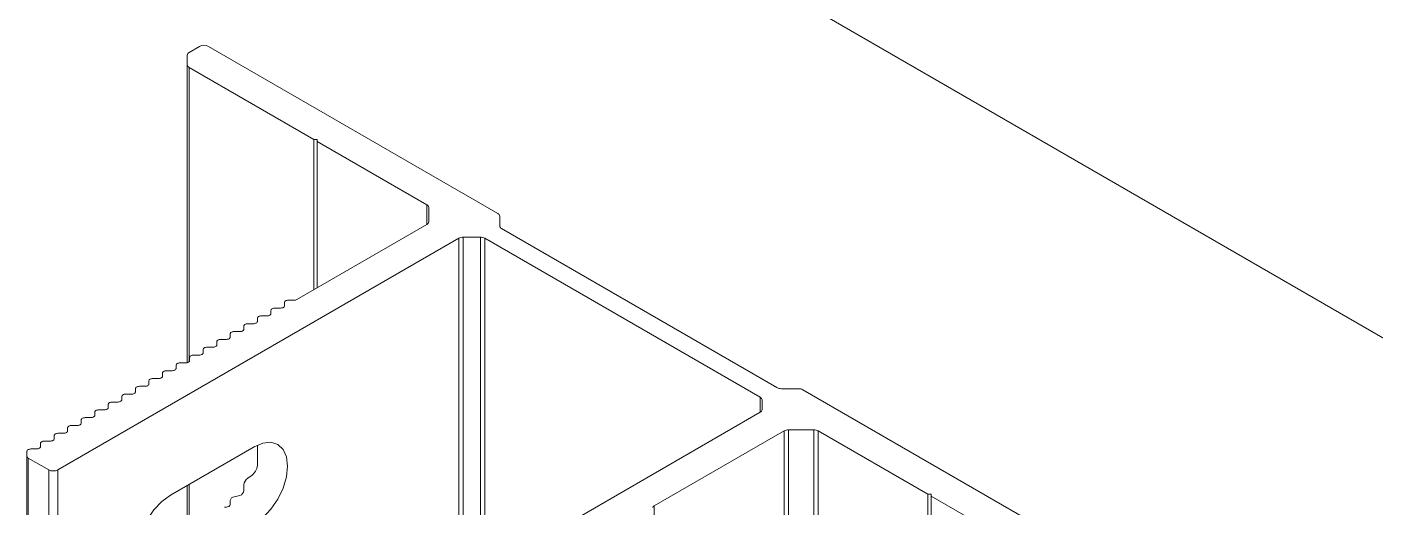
# Model space of a CAD drawing. Header units: millimetres. Extents: x 39 to 459, y 26 to 647.
# Drawn here: x 79.14 to 81.702, y 261.041 to 261.953 of the extents above; entities that cross this region are included whole.
import ezdxf

# ---------------------------------------------------------------- set-up
doc = ezdxf.new("R2010")
doc.units = ezdxf.units.MM
doc.layers.add('ANTET', color=7, linetype='Continuous')

# ---------------------------------------------------------------- blocks, each defined once
blk = doc.blocks.new('Griyaj Montajı')
at = {"color": 7, "linetype": 'Continuous', "lineweight": 15}
for p, q in [((11080.9452, 2143.6646), (11047.0041, 2163.2584)), ((11062.3996, 2153.5776), (11062.3996, 2153.5963)), ((11062.4031, 2153.6012), (11062.4229, 2153.6127)), ((11062.9901, 2153.2951), (11062.4399, 2153.6127)), ((11062.3996, 2153.5776), (11062.3996, 2153.0118)), ((11062.6404, 2153.4357), (11062.4031, 2153.5727)), ((11062.6467, 2153.4357), (11062.6404, 2153.4357)), ((11062.6404, 2153.4357), (11062.6404, 2153.1504)), ((11062.6467, 2153.4357), (11062.6467, 2153.432)), ((11062.8551, 2153.3118), (11062.6467, 2153.432)), ((11062.6467, 2153.432), (11062.6467, 2153.154)), ((11062.8586, 2153.2792), (11062.8586, 2153.3069)), ((11062.9936, 2153.2902), (11062.9936, 2153.2714)), ((11062.8551, 2153.2743), (11062.6081, 2153.1317)), ((11062.9971, 2153.2665), (11063.5204, 2152.9644)), ((11062.9158, 2153.2481), (11062.1535, 2152.8081)), ((11062.9568, 2153.2502), (11062.9243, 2153.2502)), ((11062.9653, 2153.2481), (11063.4886, 2152.946)), ((11062.592, 2153.1304), (11062.6028, 2153.1304)), ((11062.5587, 2153.105), (11062.5587, 2153.1112)), ((11062.5662, 2153.1156), (11062.577, 2153.1156)), ((11062.5845, 2153.1199), (11062.5845, 2153.1261)), ((11062.5072, 2153.0753), (11062.5072, 2153.0815)), ((11062.5147, 2153.0858), (11062.5255, 2153.0858)), ((11062.533, 2153.0902), (11062.533, 2153.0964)), ((11062.5405, 2153.1007), (11062.5512, 2153.1007)), ((11062.4557, 2153.0456), (11062.4557, 2153.0518)), ((11062.4632, 2153.0561), (11062.474, 2153.0561)), ((11062.4815, 2153.0604), (11062.4815, 2153.0666)), ((11062.489, 2153.071), (11062.4997, 2153.071)), ((11062.4117, 2153.0264), (11062.4225, 2153.0264)), ((11062.43, 2153.0307), (11062.43, 2153.0369)), ((11062.4375, 2153.0412), (11062.4482, 2153.0412)), ((11062.3784, 2153.0009), (11062.3784, 2153.0072)), ((11062.3859, 2153.0115), (11062.3967, 2153.0115)), ((11062.4042, 2153.0158), (11062.4042, 2153.022)), ((11062.3269, 2152.9712), (11062.3269, 2152.9774)), ((11062.3344, 2152.9817), (11062.3452, 2152.9817)), ((11062.3527, 2152.9861), (11062.3527, 2152.9923)), ((11062.3602, 2152.9966), (11062.3709, 2152.9966)), ((11062.2829, 2152.952), (11062.2937, 2152.952)), ((11062.3012, 2152.9563), (11062.3012, 2152.9625)), ((11062.3087, 2152.9669), (11062.3194, 2152.9669)), ((11063.5614, 2152.9624), (11063.5289, 2152.9624)), ((11063.5698, 2152.9604), (11064.12, 2152.6428)), ((11062.2497, 2152.9266), (11062.2497, 2152.9328)), ((11062.2572, 2152.9371), (11062.2679, 2152.9371)), ((11062.2754, 2152.9415), (11062.2754, 2152.9477)), ((11063.4921, 2152.9411), (11063.4921, 2152.9224)), ((11062.1981, 2152.8969), (11062.1981, 2152.9031)), ((11062.2056, 2152.9074), (11062.2164, 2152.9074)), ((11062.2239, 2152.9117), (11062.2239, 2152.9179)), ((11062.2314, 2152.9223), (11062.2422, 2152.9223)), ((11063.4886, 2152.9175), (11062.7263, 2152.4774)), ((11062.1466, 2152.8671), (11062.1466, 2152.8733)), ((11062.1541, 2152.8777), (11062.1649, 2152.8777)), ((11062.1724, 2152.882), (11062.1724, 2152.8882)), ((11062.1799, 2152.8925), (11062.1906, 2152.8925)), ((11063.5339, 2152.8824), (11063.2869, 2152.7398)), ((11063.5339, 2152.8824), (11063.5339, 2151.9026)), ((11063.5424, 2152.8844), (11063.5903, 2152.8844)), ((11063.5424, 2152.8844), (11063.5424, 2151.9046)), ((11063.5903, 2152.8844), (11063.5903, 2151.9046)), ((11063.5988, 2152.8824), (11063.8071, 2152.7622)), ((11063.5988, 2152.8824), (11063.5988, 2151.9026)), ((11062.1026, 2152.8479), (11062.1134, 2152.8479)), ((11062.1209, 2152.8523), (11062.1209, 2152.8585)), ((11062.1284, 2152.8628), (11062.1391, 2152.8628)), ((11062.5269, 2152.8521), (11062.3678, 2152.7603)), ((11062.0951, 2152.8338), (11062.0951, 2152.8436)), ((11062.0951, 2152.8338), (11062.0951, 2151.8539)), ((11062.1366, 2152.8081), (11062.0973, 2152.8307)), ((11062.0973, 2152.8307), (11062.0973, 2151.8509)), ((11062.1366, 2152.8081), (11062.1366, 2151.8282)), ((11062.1535, 2152.8081), (11062.1535, 2151.8282)), ((11062.3996, 2152.7787), (11062.3996, 2152.6934)), ((11063.8135, 2152.7622), (11063.8071, 2152.7622)), ((11063.8071, 2152.7622), (11063.8071, 2152.3396)), ((11063.8135, 2152.7622), (11063.8135, 2152.7585)), ((11063.8135, 2152.7585), (11064.0507, 2152.6215)), ((11063.8135, 2152.7585), (11063.8135, 2152.3359)), ((11063.2869, 2152.7398), (11063.2869, 2151.76))]:
    blk.add_line(p, q, dxfattribs=at)
at = {"color": 8, "linetype": 'Continuous', "lineweight": 15}
for p, q in [((11062.4031, 2153.5727), (11062.4031, 2153.0136)), ((11062.8551, 2153.3118), (11062.8551, 2153.2743)), ((11062.9158, 2153.2481), (11062.9158, 2152.5868)), ((11062.9243, 2153.2502), (11062.9243, 2152.5917)), ((11062.9568, 2153.2502), (11062.9568, 2152.6105)), ((11062.9653, 2153.2481), (11062.9653, 2152.6154)), ((11063.4886, 2152.946), (11063.4886, 2152.9175)), ((11062.4031, 2152.7807), (11062.4031, 2152.6951))]:
    blk.add_line(p, q, dxfattribs=at)
at = {"color": 7, "linetype": 'Continuous', "lineweight": 15, "flags": 128}
for points in [[(11062.5845, 2153.1261), (11062.5846, 2153.127), (11062.5851, 2153.1278), (11062.5858, 2153.1285), (11062.5867, 2153.1292), (11062.5878, 2153.1297), (11062.5891, 2153.1301), (11062.5905, 2153.1304), (11062.592, 2153.1304)], [(11062.5512, 2153.1007), (11062.5527, 2153.1008), (11062.5541, 2153.101), (11062.5554, 2153.1014), (11062.5566, 2153.102), (11062.5575, 2153.1026), (11062.5582, 2153.1034), (11062.5586, 2153.1042), (11062.5587, 2153.105)], [(11062.5587, 2153.1112), (11062.5589, 2153.1121), (11062.5593, 2153.1129), (11062.56, 2153.1136), (11062.5609, 2153.1143), (11062.5621, 2153.1148), (11062.5634, 2153.1152), (11062.5648, 2153.1155), (11062.5662, 2153.1156)], [(11062.577, 2153.1156), (11062.5785, 2153.1157), (11062.5799, 2153.1159), (11062.5812, 2153.1163), (11062.5823, 2153.1168), (11062.5832, 2153.1175), (11062.5839, 2153.1182), (11062.5844, 2153.1191), (11062.5845, 2153.1199)], [(11062.5072, 2153.0815), (11062.5074, 2153.0823), (11062.5078, 2153.0832), (11062.5085, 2153.0839), (11062.5094, 2153.0846), (11062.5106, 2153.0851), (11062.5119, 2153.0855), (11062.5133, 2153.0858), (11062.5147, 2153.0858)], [(11062.5255, 2153.0858), (11062.527, 2153.0859), (11062.5284, 2153.0862), (11062.5297, 2153.0866), (11062.5308, 2153.0871), (11062.5317, 2153.0878), (11062.5324, 2153.0885), (11062.5328, 2153.0893), (11062.533, 2153.0902)], [(11062.533, 2153.0964), (11062.5331, 2153.0972), (11062.5336, 2153.098), (11062.5343, 2153.0988), (11062.5352, 2153.0994), (11062.5363, 2153.1), (11062.5376, 2153.1004), (11062.539, 2153.1006), (11062.5405, 2153.1007)], [(11062.4557, 2153.0518), (11062.4559, 2153.0526), (11062.4563, 2153.0534), (11062.457, 2153.0542), (11062.4579, 2153.0548), (11062.4591, 2153.0554), (11062.4603, 2153.0558), (11062.4618, 2153.056), (11062.4632, 2153.0561)], [(11062.474, 2153.0561), (11062.4754, 2153.0562), (11062.4768, 2153.0564), (11062.4781, 2153.0568), (11062.4793, 2153.0574), (11062.4802, 2153.058), (11062.4809, 2153.0588), (11062.4813, 2153.0596), (11062.4815, 2153.0604)], [(11062.4815, 2153.0666), (11062.4816, 2153.0675), (11062.482, 2153.0683), (11062.4827, 2153.069), (11062.4837, 2153.0697), (11062.4848, 2153.0702), (11062.4861, 2153.0706), (11062.4875, 2153.0709), (11062.489, 2153.071)], [(11062.4997, 2153.071), (11062.5012, 2153.071), (11062.5026, 2153.0713), (11062.5039, 2153.0717), (11062.505, 2153.0722), (11062.506, 2153.0729), (11062.5067, 2153.0736), (11062.5071, 2153.0744), (11062.5072, 2153.0753)], [(11062.4042, 2153.022), (11062.4043, 2153.0229), (11062.4048, 2153.0237), (11062.4055, 2153.0244), (11062.4064, 2153.0251), (11062.4075, 2153.0256), (11062.4088, 2153.026), (11062.4102, 2153.0263), (11062.4117, 2153.0264)], [(11062.4225, 2153.0264), (11062.4239, 2153.0264), (11062.4253, 2153.0267), (11062.4266, 2153.0271), (11062.4278, 2153.0276), (11062.4287, 2153.0283), (11062.4294, 2153.029), (11062.4298, 2153.0298), (11062.43, 2153.0307)], [(11062.43, 2153.0369), (11062.4301, 2153.0377), (11062.4305, 2153.0386), (11062.4312, 2153.0393), (11062.4322, 2153.04), (11062.4333, 2153.0405), (11062.4346, 2153.0409), (11062.436, 2153.0411), (11062.4375, 2153.0412)], [(11062.4482, 2153.0412), (11062.4497, 2153.0413), (11062.4511, 2153.0416), (11062.4524, 2153.042), (11062.4535, 2153.0425), (11062.4545, 2153.0431), (11062.4551, 2153.0439), (11062.4556, 2153.0447), (11062.4557, 2153.0456)], [(11062.3709, 2152.9966), (11062.3724, 2152.9967), (11062.3738, 2152.9969), (11062.3751, 2152.9973), (11062.3762, 2152.9979), (11062.3772, 2152.9985), (11062.3779, 2152.9993), (11062.3783, 2153.0001), (11062.3784, 2153.0009)], [(11062.3784, 2153.0072), (11062.3786, 2153.008), (11062.379, 2153.0088), (11062.3797, 2153.0096), (11062.3806, 2153.0102), (11062.3818, 2153.0108), (11062.3831, 2153.0112), (11062.3845, 2153.0114), (11062.3859, 2153.0115)], [(11062.3967, 2153.0115), (11062.3982, 2153.0116), (11062.3996, 2153.0118), (11062.4009, 2153.0122), (11062.402, 2153.0128), (11062.4029, 2153.0134), (11062.4036, 2153.0142), (11062.4041, 2153.015), (11062.4042, 2153.0158)], [(11062.3269, 2152.9774), (11062.3271, 2152.9783), (11062.3275, 2152.9791), (11062.3282, 2152.9798), (11062.3291, 2152.9805), (11062.3303, 2152.981), (11062.3316, 2152.9814), (11062.333, 2152.9817), (11062.3344, 2152.9817)], [(11062.3452, 2152.9817), (11062.3467, 2152.9818), (11062.3481, 2152.9821), (11062.3494, 2152.9825), (11062.3505, 2152.983), (11062.3514, 2152.9837), (11062.3521, 2152.9844), (11062.3525, 2152.9852), (11062.3527, 2152.9861)], [(11062.3527, 2152.9923), (11062.3528, 2152.9931), (11062.3533, 2152.9939), (11062.354, 2152.9947), (11062.3549, 2152.9953), (11062.356, 2152.9959), (11062.3573, 2152.9963), (11062.3587, 2152.9965), (11062.3602, 2152.9966)], [(11062.2754, 2152.9477), (11062.2756, 2152.9485), (11062.276, 2152.9493), (11062.2767, 2152.9501), (11062.2776, 2152.9507), (11062.2788, 2152.9513), (11062.28, 2152.9517), (11062.2815, 2152.9519), (11062.2829, 2152.952)], [(11062.2937, 2152.952), (11062.2951, 2152.9521), (11062.2965, 2152.9523), (11062.2978, 2152.9527), (11062.299, 2152.9533), (11062.2999, 2152.9539), (11062.3006, 2152.9547), (11062.301, 2152.9555), (11062.3012, 2152.9563)], [(11062.3012, 2152.9625), (11062.3013, 2152.9634), (11062.3017, 2152.9642), (11062.3024, 2152.965), (11062.3034, 2152.9656), (11062.3045, 2152.9661), (11062.3058, 2152.9665), (11062.3072, 2152.9668), (11062.3087, 2152.9669)], [(11062.3194, 2152.9669), (11062.3209, 2152.967), (11062.3223, 2152.9672), (11062.3236, 2152.9676), (11062.3247, 2152.9681), (11062.3257, 2152.9688), (11062.3264, 2152.9696), (11062.3268, 2152.9704), (11062.3269, 2152.9712)], [(11062.2422, 2152.9223), (11062.2436, 2152.9224), (11062.245, 2152.9226), (11062.2463, 2152.923), (11062.2475, 2152.9235), (11062.2484, 2152.9242), (11062.2491, 2152.9249), (11062.2495, 2152.9258), (11062.2497, 2152.9266)], [(11062.2497, 2152.9328), (11062.2498, 2152.9337), (11062.2502, 2152.9345), (11062.2509, 2152.9352), (11062.2519, 2152.9359), (11062.253, 2152.9364), (11062.2543, 2152.9368), (11062.2557, 2152.9371), (11062.2572, 2152.9371)], [(11062.2679, 2152.9371), (11062.2694, 2152.9372), (11062.2708, 2152.9375), (11062.2721, 2152.9379), (11062.2732, 2152.9384), (11062.2742, 2152.9391), (11062.2748, 2152.9398), (11062.2753, 2152.9406), (11062.2754, 2152.9415)], [(11062.1981, 2152.9031), (11062.1983, 2152.9039), (11062.1987, 2152.9047), (11062.1994, 2152.9055), (11062.2003, 2152.9061), (11062.2015, 2152.9067), (11062.2028, 2152.9071), (11062.2042, 2152.9073), (11062.2056, 2152.9074)], [(11062.2164, 2152.9074), (11062.2179, 2152.9075), (11062.2193, 2152.9077), (11062.2206, 2152.9081), (11062.2217, 2152.9087), (11062.2226, 2152.9093), (11062.2233, 2152.9101), (11062.2238, 2152.9109), (11062.2239, 2152.9117)], [(11062.2239, 2152.9179), (11062.224, 2152.9188), (11062.2245, 2152.9196), (11062.2252, 2152.9203), (11062.2261, 2152.921), (11062.2272, 2152.9215), (11062.2285, 2152.9219), (11062.2299, 2152.9222), (11062.2314, 2152.9223)], [(11062.1466, 2152.8733), (11062.1468, 2152.8742), (11062.1472, 2152.875), (11062.1479, 2152.8757), (11062.1488, 2152.8764), (11062.15, 2152.8769), (11062.1513, 2152.8773), (11062.1527, 2152.8776), (11062.1541, 2152.8777)], [(11062.1649, 2152.8777), (11062.1664, 2152.8777), (11062.1678, 2152.878), (11062.1691, 2152.8784), (11062.1702, 2152.8789), (11062.1711, 2152.8796), (11062.1718, 2152.8803), (11062.1722, 2152.8811), (11062.1724, 2152.882)], [(11062.1724, 2152.8882), (11062.1725, 2152.889), (11062.173, 2152.8899), (11062.1737, 2152.8906), (11062.1746, 2152.8913), (11062.1757, 2152.8918), (11062.177, 2152.8922), (11062.1784, 2152.8924), (11062.1799, 2152.8925)], [(11062.1906, 2152.8925), (11062.1921, 2152.8926), (11062.1935, 2152.8929), (11062.1948, 2152.8933), (11062.1959, 2152.8938), (11062.1969, 2152.8945), (11062.1976, 2152.8952), (11062.198, 2152.896), (11062.1981, 2152.8969)], [(11062.0951, 2152.8436), (11062.0953, 2152.8444), (11062.0957, 2152.8453), (11062.0964, 2152.846), (11062.0973, 2152.8467), (11062.0984, 2152.8472), (11062.0997, 2152.8476), (11062.1012, 2152.8478), (11062.1026, 2152.8479)], [(11062.1134, 2152.8479), (11062.1148, 2152.848), (11062.1162, 2152.8483), (11062.1175, 2152.8487), (11062.1187, 2152.8492), (11062.1196, 2152.8498), (11062.1203, 2152.8506), (11062.1207, 2152.8514), (11062.1209, 2152.8523)], [(11062.1209, 2152.8585), (11062.121, 2152.8593), (11062.1214, 2152.8601), (11062.1221, 2152.8609), (11062.1231, 2152.8615), (11062.1242, 2152.8621), (11062.1255, 2152.8625), (11062.1269, 2152.8627), (11062.1284, 2152.8628)], [(11062.1391, 2152.8628), (11062.1406, 2152.8629), (11062.142, 2152.8631), (11062.1433, 2152.8635), (11062.1444, 2152.8641), (11062.1454, 2152.8647), (11062.1461, 2152.8655), (11062.1465, 2152.8663), (11062.1466, 2152.8671)], [(11062.5269, 2152.8521), (11062.5434, 2152.8591), (11062.5587, 2152.8607), (11062.5719, 2152.8566), (11062.582, 2152.8472), (11062.5884, 2152.8332), (11062.5905, 2152.8154), (11062.5884, 2152.7951), (11062.582, 2152.7737), (11062.5719, 2152.7527), (11062.5587, 2152.7334), (11062.5434, 2152.7172), (11062.5269, 2152.7052)], [(11062.533, 2152.8553), (11062.533, 2152.8408), (11062.533, 2152.8231)], [(11062.5072, 2152.7797), (11062.5072, 2152.7761), (11062.5072, 2152.7725), (11062.5072, 2152.7689)], [(11062.3678, 2152.6133), (11062.3513, 2152.6063), (11062.336, 2152.6048), (11062.3228, 2152.6089), (11062.3127, 2152.6182), (11062.3063, 2152.6323), (11062.3041, 2152.6501), (11062.3063, 2152.6703), (11062.3127, 2152.6917), (11062.3228, 2152.7128), (11062.336, 2152.7321), (11062.3513, 2152.7483), (11062.3678, 2152.7603)], [(11062.4815, 2152.7501), (11062.4815, 2152.7476), (11062.4815, 2152.7452), (11062.4815, 2152.7427)]]:
    blk.add_lwpolyline(points, dxfattribs=at)
at = {"color": 7, "linetype": 'Continuous', "lineweight": 15}
for centre, radius, start, end in [((11062.4314, 2153.5963), 0.0184, 62.6116, 117.389), ((11062.4056, 2153.5957), 0.00603, 114.3727, 174.3087), ((11062.4056, 2153.5782), 0.00603, 185.6771, 245.6305), ((11062.8526, 2153.3063), 0.00603, 5.6798, 65.6292), ((11062.9876, 2153.2896), 0.00603, 5.6798, 65.6292), ((11062.8526, 2153.2798), 0.00604, 294.378, 354.3068), ((11062.9996, 2153.272), 0.00604, 185.7279, 245.6088), ((11062.9239, 2153.2329), 0.0173, 88.8557, 118.038), ((11062.9571, 2153.2329), 0.0173, 61.9596, 91.1496), ((11062.603, 2153.1413), 0.0108, 268.8437, 298.0449), ((11063.5285, 2152.9797), 0.0173, 241.9657, 271.1302), ((11063.5617, 2152.9451), 0.0173, 61.9596, 91.1496), ((11063.4861, 2152.9405), 0.00603, 5.6798, 65.6292), ((11063.4861, 2152.923), 0.00604, 294.378, 354.3068), ((11063.542, 2152.8671), 0.0173, 88.8557, 118.038), ((11063.5906, 2152.8671), 0.0173, 61.9596, 91.1496), ((11062.0989, 2152.8342), 0.00377, 185.6966, 245.5994), ((11062.5037, 2152.8203), 0.0295, 317.8177, 5.4293), ((11062.145, 2152.8245), 0.0184, 242.6119, 297.3887), ((11062.5238, 2152.7785), 0.0166, 123.1079, 175.7517), ((11062.4898, 2152.7487), 0.00845, 95.5931, 169.9459), ((11062.4972, 2152.7694), 0.01, 284.596, 357.1014), ((11062.4749, 2152.7443), 0.00672, 261.7535, 346.4086), ((11063.2884, 2152.7364), 0.00377, 114.3605, 174.3352)]:
    blk.add_arc(centre, radius, start, end, dxfattribs=at)
for centre, start_param, end_param in [((11062.4191, 2152.8409), 5.562567, 5.702188), ((11062.4449, 2152.826), 5.066397, 5.158187), ((11062.4706, 2152.8111), 4.712389, 4.738832)]:
    blk.add_ellipse(centre, major_axis=(0.1273, 0), ratio=0.577382, start_param=start_param, end_param=end_param, dxfattribs=at)

msp = doc.modelspace()

# ---------------------------------------------------------------- block references
at = {"layer": 'ANTET', "color": 0}
msp.add_blockref('Griyaj Montajı', (-10982.9547, -1891.697), dxfattribs=at)

doc.saveas('drawing.dxf')
